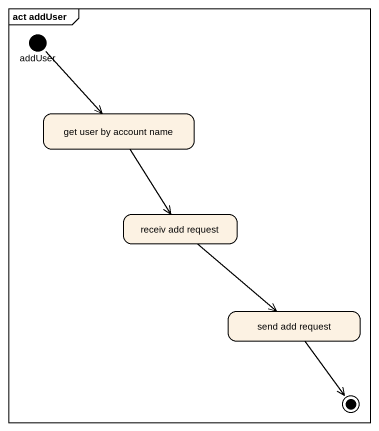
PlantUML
@startuml
mainframe act addUser
hide empty description
state addUser <<start>>
state "get user by account name" as get_user_by_account_name
state "receiv add request" as receiv_add_request
state "send add request" as send_add_request
addUser --> get_user_by_account_name
get_user_by_account_name --> receiv_add_request
receiv_add_request --> send_add_request
send_add_request --> [*]
@enduml
